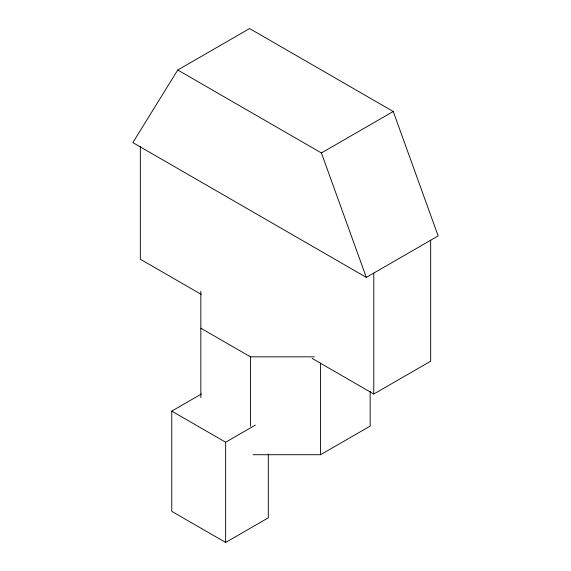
<?xml version="1.0" encoding="UTF-8"?>
<svg xmlns="http://www.w3.org/2000/svg" width="571" height="571" viewBox="0 0 571 571"><rect width="100%" height="100%" fill="white"/><g stroke="black" fill="none" stroke-linecap="round" stroke-linejoin="round"><path stroke-width="0.86" d="M177.752 70.019L132.857 142.6L366.311 277.385L438.143 235.909L393.248 111.495L249.584 28.55L177.752 70.019L321.416 152.964L366.311 277.385M321.416 152.964L393.248 111.495M268.291 453.966L268.291 517.826L225.638 542.45L171.764 511.345L171.764 411.12L201.47 393.969M171.764 411.12L225.638 442.225L255.344 425.074M312.159 358.438L373.791 394.026L430.662 361.193L430.662 240.234M253.096 454.723L320.567 454.723L370.158 426.094L370.158 391.385M200.842 328.204L250.433 356.832L314.35 356.832M201.206 294.386L140.338 259.241L140.338 146.283M373.791 273.066L373.791 394.026M320.567 363.063L320.567 454.723M250.433 356.832L250.433 426.244M225.638 442.225L225.638 542.45M200.842 291.231L200.842 397.616"/></g></svg>
